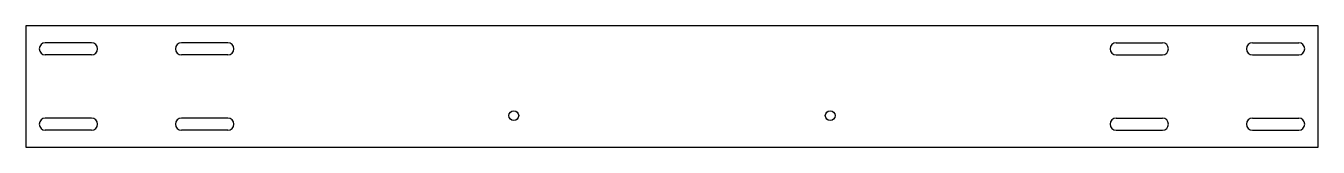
# Model space of a CAD drawing. Header units: inches. Extents: x -511 to 20, y -36 to 14.
import ezdxf

# ---------------------------------------------------------------- set-up
doc = ezdxf.new("R2010")
doc.units = ezdxf.units.IN
doc.header["$MEASUREMENT"] = 0

msp = doc.modelspace()

# ---------------------------------------------------------------- linework, layer by layer
for p, q in [((-483.53, 7.09), (-502.53, 7.09)), ((-427.53, 7.09), (-446.53, 7.09)), ((-62.53, 7.09), (-43.53, 7.09)), ((-6.53, 7.09), (12.47, 7.09)), ((-483.53, 2.09), (-502.53, 2.09)), ((-427.53, 2.09), (-446.53, 2.09)), ((-62.53, 2.09), (-43.53, 2.09)), ((-6.53, 2.09), (12.47, 2.09)), ((-483.53, -23.91), (-502.53, -23.91)), ((-427.53, -23.91), (-446.53, -23.91)), ((-62.53, -23.91), (-43.53, -23.91)), ((-6.53, -23.91), (12.47, -23.91)), ((-483.53, -28.91), (-502.53, -28.91)), ((-427.53, -28.91), (-446.53, -28.91)), ((-62.53, -28.91), (-43.53, -28.91)), ((-6.53, -28.91), (12.47, -28.91))]:
    msp.add_line(p, q)
msp.add_lwpolyline([(20.47, 14.09), (-510.53, 14.09), (-510.53, -35.91), (20.47, -35.91)], close=True)
for centre in [(-310.03, -22.91), (-180.03, -22.91)]:
    msp.add_circle(centre, 2)
for centre, start, end in [((-502.53, 4.59), 90, 270), ((-483.53, 4.59), 270, 90), ((-446.53, 4.59), 90, 270), ((-427.53, 4.59), 270, 90), ((-62.53, 4.59), 90, 270), ((-43.53, 4.59), 270, 90), ((-6.53, 4.59), 90, 270), ((12.47, 4.59), 270, 90), ((-502.53, -26.41), 90, 270), ((-483.53, -26.41), 270, 90), ((-446.53, -26.41), 90, 270), ((-427.53, -26.41), 270, 90), ((-62.53, -26.41), 90, 270), ((-43.53, -26.41), 270, 90), ((-6.53, -26.41), 90, 270), ((12.47, -26.41), 270, 90)]:
    msp.add_arc(centre, 2.5, start, end)

doc.saveas('drawing.dxf')
